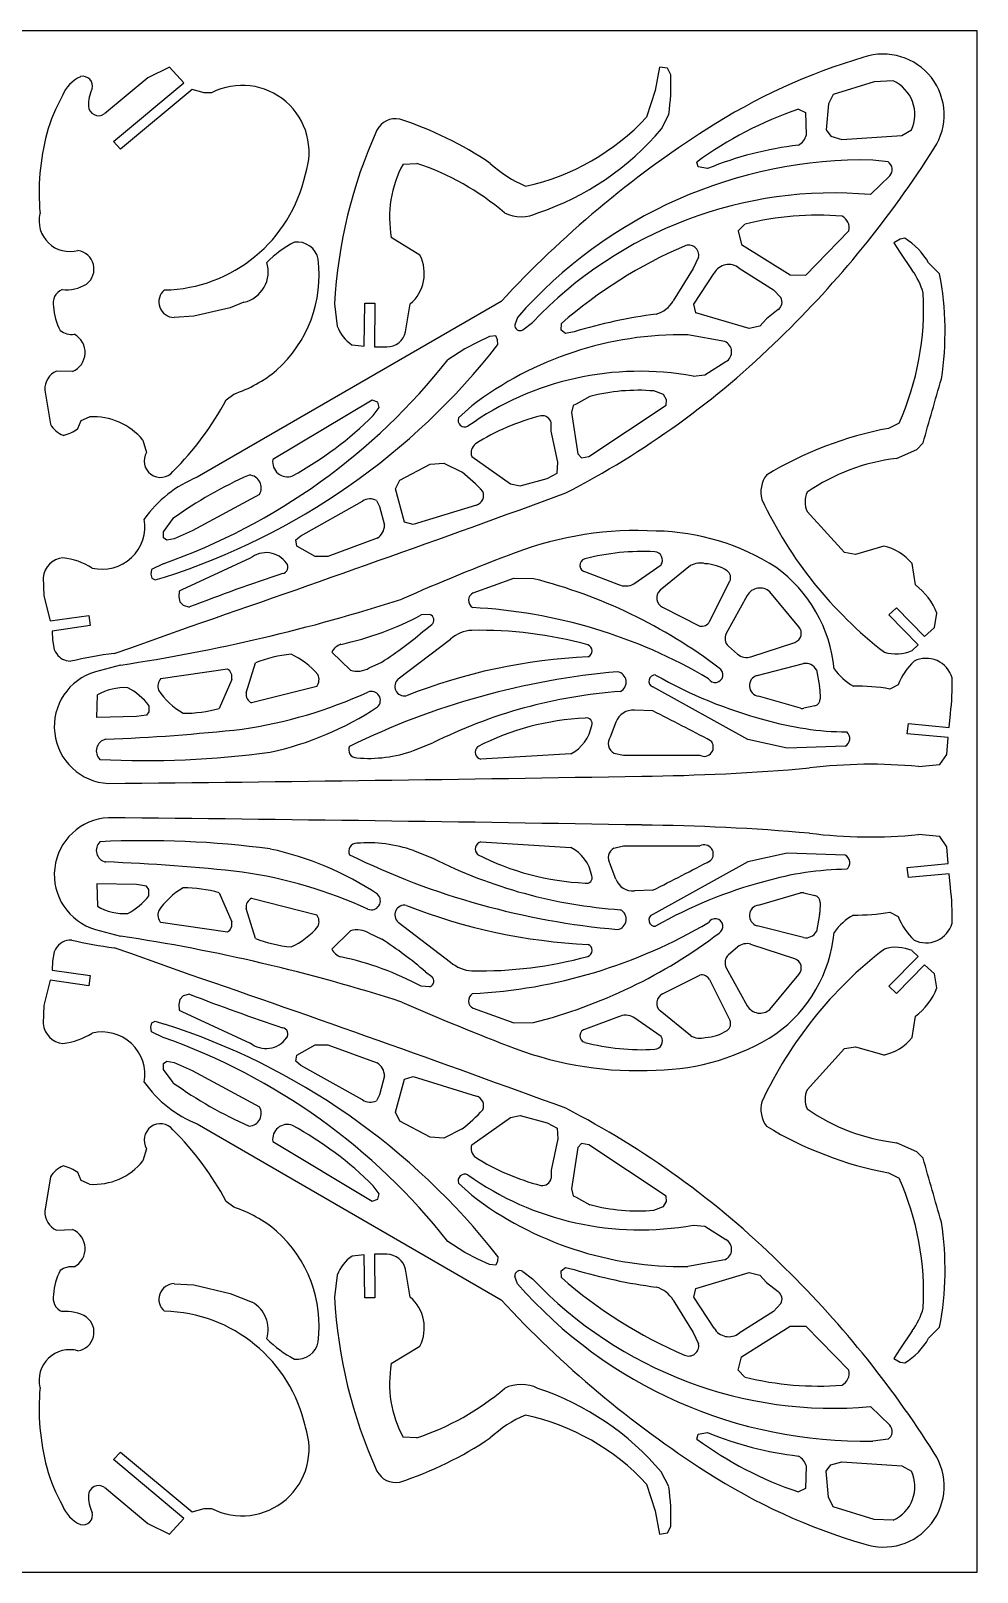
# Model space of a CAD drawing. Header units: millimetres. Extents: x -340 to 29, y 422 to 722.
# Drawn here: x -155.2 to 29, y 422.1 to 722.1 of the extents above; entities that cross this region are included whole.
import ezdxf

# ---------------------------------------------------------------- set-up
doc = ezdxf.new("R2010")
doc.units = ezdxf.units.MM
doc.layers.add('CYAN', color=7, linetype='Continuous')
doc.layers.add('WHITE', color=7, linetype='Continuous')

msp = doc.modelspace()

# ---------------------------------------------------------------- linework, layer by layer
at = {"layer": 'CYAN'}
for p, q in [((29.04, 722.14), (-340.29, 722.14)), ((29.04, 422.14), (29.04, 722.14)), ((-128.24, 715.09), (-132.44, 712.99)), ((-125.41, 712.04), (-128.24, 715.09)), ((-32.79, 715.1), (-33.68, 710.54)), ((-31.27, 714.85), (-32.79, 715.1)), ((-30.64, 713.58), (-31.27, 714.85)), ((-132.44, 712.99), (-140.91, 705.96)), ((-139.12, 700.59), (-125.41, 712.04)), ((9, 712.22), (1, 709.76)), ((-123.83, 710.74), (-137.76, 699.12)), ((-121.45, 710.1), (-123.83, 710.74)), ((-120.01, 710.1), (-121.45, 710.1)), ((-33.68, 710.54), (-35.33, 705.35)), ((-32.41, 703.07), (-31.02, 705.85)), ((-4.39, 706.23), (-4.23, 701.89)), ((-137.76, 699.12), (-139.12, 700.59)), ((2.69, 701), (14.38, 701.77)), ((-82.75, 696.22), (-80.09, 696.35)), ((8.26, 690.27), (12.01, 693.9)), ((-79.46, 678.48), (-85.04, 681.9)), ((-4.33, 674.59), (4.03, 683.21)), ((14.07, 681.59), (12.82, 680.88)), ((14.96, 681.77), (14.07, 681.59)), ((12.82, 680.88), (13.99, 679.06)), ((13.99, 679.06), (16.4, 675.52)), ((-26.29, 675.86), (-30.15, 669.56)), ((-17.32, 675.97), (-10.59, 671.73)), ((21.72, 674.83), (19.58, 676.97)), ((-26.12, 668.97), (-22.16, 674.99)), ((-63.67, 669.46), (-122.83, 635.26)), ((-113.73, 669.3), (-116.44, 668.25)), ((-90.33, 660.75), (-90.21, 669.11)), ((-90.21, 669.11), (-88.21, 669.11)), ((-88.21, 669.11), (-88.33, 660.62)), ((-123.47, 666.58), (-127.29, 666.34)), ((-116.44, 668.25), (-123.47, 666.58)), ((-96.07, 668.98), (-95.56, 664.67)), ((-82.25, 663.53), (-81.36, 668.98)), ((-15.37, 664.19), (-25.74, 667.28)), ((-92.64, 661), (-90.33, 660.75)), ((-88.33, 660.62), (-85.92, 660.62)), ((-20.1, 661.68), (-27.32, 662.98)), ((-24.01, 655.17), (-19.89, 657.77)), ((-147.11, 655.81), (-150.22, 655.93)), ((-152.48, 652.23), (-151.41, 645.56)), ((-117.17, 650.33), (-115.72, 651.44)), ((-88.75, 650.28), (-108.11, 638.68)), ((-46.57, 639.3), (-31.53, 649.28)), ((-146.04, 644.72), (-145.44, 646.27)), ((-145.44, 646.27), (-143.77, 646.99)), ((-49.94, 647.87), (-48.74, 639.84)), ((13.85, 645.78), (11.76, 644.77)), ((-133.4, 642.46), (-132.68, 640.07)), ((-52.6, 638.16), (-53.9, 644.24)), ((-69.37, 639.3), (-61.83, 633.98)), ((13.35, 638.9), (17.27, 640.68)), ((17.27, 640.68), (18.51, 641.93)), ((-83.36, 634.71), (-77.5, 637.8)), ((-59.93, 633.6), (-54.71, 635.01)), ((-110.71, 631.93), (-123.84, 624.83)), ((-82.44, 626.52), (-84.23, 632.98)), ((-68.43, 629.83), (-80.81, 626.03)), ((3.21, 620.59), (-4.09, 628.59)), ((-103.62, 623.05), (-102.64, 623.86)), ((-87.76, 623.37), (-97.37, 619.84)), ((10.86, 621.83), (5.34, 620.23)), ((5.34, 620.23), (3.21, 620.59)), ((17, 614.3), (16.38, 618.45)), ((-152.82, 615.73), (-152.67, 612.2)), ((-152.67, 612.2), (-151.44, 607.28)), ((-5.71, 606.14), (-11.33, 612.95)), ((11.85, 608.47), (13.3, 609.85)), ((13.3, 609.85), (18.77, 604.27)), ((-151.44, 607.28), (-143.9, 608.35)), ((-143.64, 606.37), (-151.04, 605.31)), ((-143.9, 608.35), (-143.64, 606.37)), ((-135.75, 602.05), (-124.21, 606.2)), ((17.54, 602.66), (11.85, 608.47)), ((18.77, 604.27), (20.76, 606.01)), ((20.76, 606.01), (21.21, 608.79)), ((-151.04, 605.31), (-150.98, 603.59)), ((-150.98, 603.59), (-150.67, 601.74)), ((-150.67, 601.74), (-150.39, 601.22)), ((-138.98, 600.97), (-135.75, 602.05)), ((-96.64, 601.24), (-92.98, 597.68)), ((16.4, 601.52), (17.54, 602.66)), ((-147.93, 599.5), (-147.44, 599.43)), ((-137.75, 598.7), (-142.62, 597.39)), ((-129.89, 596.07), (-116.95, 597.95)), ((-113.29, 593.3), (-111.45, 599.14)), ((-13.82, 596.67), (-4.76, 598.98)), ((-116.11, 595.89), (-118.55, 590.26)), ((-99.56, 594.55), (-112.23, 591.34)), ((-15.6, 584.21), (-34.11, 594.46)), ((13.65, 594.87), (12.06, 594.03)), ((-142.35, 588.49), (-142.26, 592.89)), ((23.59, 586.56), (23.83, 589.22)), ((15.43, 585.32), (15.68, 587.3)), ((23.4, 584.57), (15.43, 585.32)), ((15.68, 587.3), (23.59, 586.56)), ((23.12, 581.29), (23.4, 584.57)), ((-50.11, 581.43), (-67.59, 580.37)), ((17.59, 578.95), (21.8, 579.33)), ((21.8, 579.33), (23.12, 581.29)), ((-67.59, 564.27), (-50.11, 563.2)), ((21.8, 565.31), (17.59, 565.69)), ((23.12, 563.35), (21.8, 565.31)), ((23.4, 560.07), (23.12, 563.35)), ((-15.6, 560.42), (-34.11, 550.18)), ((15.43, 559.32), (23.4, 560.07)), ((15.68, 557.33), (15.43, 559.32)), ((23.59, 558.08), (15.68, 557.33)), ((23.83, 555.42), (23.59, 558.08)), ((-142.35, 556.15), (-142.26, 551.75)), ((-118.55, 554.37), (-116.11, 548.75)), ((-112.23, 553.3), (-99.56, 550.09)), ((-111.45, 545.5), (-113.29, 551.34)), ((12.06, 550.61), (13.65, 549.76)), ((-142.62, 547.25), (-137.75, 545.94)), ((-116.95, 546.69), (-129.89, 548.57)), ((-96.64, 543.4), (-92.98, 546.96)), ((-4.76, 545.66), (-13.82, 547.97)), ((-150.39, 543.42), (-150.67, 542.9)), ((-135.75, 542.59), (-138.98, 543.67)), ((17.54, 541.98), (16.4, 543.11)), ((-150.98, 541.05), (-151.04, 539.33)), ((-150.67, 542.9), (-150.98, 541.05)), ((-124.21, 538.44), (-135.75, 542.59)), ((11.85, 536.17), (17.54, 541.98)), ((18.77, 540.37), (13.3, 534.79)), ((20.76, 538.63), (18.77, 540.37)), ((-151.44, 537.36), (-152.67, 532.44)), ((-143.9, 536.29), (-151.44, 537.36)), ((-151.04, 539.33), (-143.64, 538.27)), ((-143.64, 538.27), (-143.9, 536.29)), ((-11.33, 531.69), (-5.71, 538.5)), ((21.21, 535.85), (20.76, 538.63)), ((13.3, 534.79), (11.85, 536.17)), ((-152.67, 532.44), (-152.82, 528.91)), ((16.38, 526.19), (17, 530.34)), ((-97.37, 524.79), (-87.76, 521.27)), ((-4.09, 516.05), (3.21, 524.05)), ((3.21, 524.05), (5.34, 524.41)), ((5.34, 524.41), (10.86, 522.81)), ((-123.84, 519.8), (-110.71, 512.71)), ((-102.64, 520.78), (-103.62, 521.59)), ((-84.23, 511.66), (-82.44, 518.12)), ((-80.81, 518.61), (-68.43, 514.81)), ((-69.37, 505.34), (-61.83, 510.66)), ((-59.93, 511.04), (-54.71, 509.63)), ((-122.83, 509.38), (-63.67, 475.18)), ((-77.5, 506.83), (-83.36, 509.93)), ((-132.68, 504.57), (-133.4, 502.18)), ((-108.11, 505.96), (-88.75, 494.36)), ((-52.6, 506.48), (-53.9, 500.4)), ((-48.74, 504.8), (-49.94, 496.77)), ((-31.53, 495.35), (-46.57, 505.34)), ((17.27, 503.96), (13.35, 505.73)), ((18.51, 502.71), (17.27, 503.96)), ((-151.41, 499.08), (-152.48, 492.41)), ((-145.44, 498.37), (-146.04, 499.92)), ((-143.77, 497.65), (-145.44, 498.37)), ((11.76, 499.87), (13.85, 498.86)), ((-115.72, 493.2), (-117.17, 494.31)), ((-24.01, 489.47), (-19.89, 486.87)), ((-150.22, 488.71), (-147.11, 488.83)), ((-90.33, 483.89), (-92.64, 483.64)), ((-90.21, 475.53), (-90.33, 483.89)), ((-85.92, 484.02), (-88.33, 484.02)), ((-88.33, 484.02), (-88.21, 475.53)), ((-81.36, 475.66), (-82.25, 481.11)), ((-20.1, 482.96), (-27.32, 481.66)), ((-25.74, 477.35), (-15.37, 480.45)), ((-127.29, 478.29), (-123.47, 478.06)), ((-123.47, 478.06), (-116.44, 476.39)), ((-95.56, 479.97), (-96.07, 475.66)), ((-116.44, 476.39), (-112.14, 474.72)), ((-88.21, 475.53), (-90.21, 475.53)), ((-30.15, 475.08), (-26.29, 468.78)), ((-22.16, 469.65), (-26.12, 475.67)), ((-10.59, 472.91), (-17.32, 468.67)), ((-4.33, 470.05), (4.03, 461.43)), ((16.4, 469.11), (13.99, 465.58)), ((19.58, 467.67), (21.72, 469.81)), ((-85.04, 462.73), (-79.46, 466.16)), ((13.99, 465.58), (12.82, 463.76)), ((12.82, 463.76), (14.07, 463.05)), ((14.07, 463.05), (14.96, 462.87)), ((8.26, 454.37), (12.01, 450.74)), ((-80.09, 448.29), (-82.75, 448.42)), ((-139.12, 444.05), (-137.76, 445.52)), ((-125.41, 432.6), (-139.12, 444.05)), ((-137.76, 445.52), (-123.83, 433.9)), ((-31.02, 438.79), (-32.41, 441.57)), ((-4.23, 442.75), (-4.39, 438.41)), ((2.69, 443.64), (14.38, 442.87)), ((-140.91, 438.68), (-132.44, 431.65)), ((-35.33, 439.29), (-33.68, 434.1)), ((-128.24, 429.55), (-125.41, 432.6)), ((-123.83, 433.9), (-121.45, 434.54)), ((-121.45, 434.54), (-120.01, 434.54)), ((-33.68, 434.1), (-32.79, 429.53)), ((9, 432.41), (1, 434.87)), ((-132.44, 431.65), (-128.24, 429.55)), ((-32.79, 429.53), (-31.27, 429.79)), ((-31.27, 429.79), (-30.64, 431.06)), ((-340.29, 422.14), (29.04, 422.14))]:
    msp.add_line(p, q, dxfattribs=at)
for centre, radius, start, end in [((10.77, 705.78), 11.84, 326.9009, 108.6095), ((40.22, 603.8), 117.97, 106.3587, 122.762), ((-142.84, 707.2), 6.61, 114.3833, 159.3939), ((-145.09, 711.41), 1.88, 342.5132, 104.5791), ((-114.08, 698.5), 13.03, 340.9265, 117.1113), ((-69.44, 711.62), 38.85, 351.4644, 2.8981), ((9.78, 705.88), 7.12, 334.8292, 65.9034), ((-121.11, 693.47), 32.21, 150.0893, 164.3846), ((-136.99, 707.75), 7.03, 153.8364, 181.957), ((-142.03, 707.61), 1.99, 182.8941, 304.0077), ((-84.17, 700.93), 4.11, 79.0418, 152.7442), ((-68.4, 736), 45.09, 282.1472, 317.1786), ((17.76, 637.49), 73.27, 108.7151, 126.2533), ((-107.57, 690.55), 46.04, 165.4169, 184.9613), ((-3.28, 664.3), 92.91, 155.5079, 177.1112), ((-105.81, 636.76), 71.8, 56.0936, 71.7986), ((87.41, 529.79), 205.75, 122.6601, 137.2486), ((-73.65, 737.92), 54, 288.5171, 319.7968), ((1.83, 633.81), 66.51, 96.5422, 112.3369), ((-149.86, 807.32), 201.87, 314.0659, 327.6557), ((-7.57, 702.85), 3.48, 301.6626, 344.0735), ((-63.46, 685.81), 21.92, 151.6335, 190.2529), ((-96.01, 648.03), 50.87, 49.5078, 71.7684), ((-49.44, 714.04), 24.07, 227.3109, 246.8269), ((7.13, 607.13), 89.88, 88.9663, 138.7794), ((10.82, 695.14), 1.71, 314.0364, 59.6583), ((-129.79, 700.4), 28.7, 271.1853, 347.6006), ((1.05, 609.9), 80.69, 84.8709, 136.5597), ((-147.65, 685.15), 5.96, 166.2746, 285.641), ((-59.74, 693.21), 7.25, 243.5246, 296.4754), ((-1.92, 627.69), 58.58, 85.4482, 104.0733), ((1.55, 683.82), 2.56, 346.2213, 62.5271), ((-93.72, 661.47), 22.03, 117.5486, 134.9223), ((-103.38, 676.84), 4.21, 11.4346, 97.252), ((8.33, 670.75), 12.85, 28.9038, 58.9781), ((-146.59, 675.78), 3.67, 307.1052, 81.4784), ((-86.44, 674.94), 7.83, 310.4648, 26.9032), ((8.71, 595.47), 92.38, 113.3987, 131.0206), ((-27.14, 678.46), 1.97, 348.8374, 114.989), ((-115.13, 675.27), 6.13, 283.2382, 17.1407), ((-123.97, 674.65), 24.9, 311.8211, 6.9733), ((-19.33, 673.46), 3.21, 51.2719, 151.5833), ((4.63, 667.07), 14.49, 16.1483, 35.6882), ((-148.32, 679.28), 7.54, 263.7455, 301.5987), ((-36.9, 663.58), 59.69, 351.1299, 10.8626), ((-147.99, 669.12), 2.9, 113.3619, 193.4696), ((-127.25, 669.38), 3.04, 129.9303, 269.2489), ((-34.93, 672.34), 5.53, 285.3867, 329.8035), ((-10.74, 669.35), 1.78, 304.7304, 29.0682), ((-37.04, 668.31), 55.66, 336.12, 2.8726), ((-139.12, 669.24), 11.72, 183.8727, 207.6539), ((-19.36, 562.19), 105.76, 97.6611, 106.5139), ((-147.25, 666.81), 3.76, 233.2217, 277.5484), ((-148.69, 659.53), 4.04, 292.915, 61.45), ((-88.74, 667.09), 7.24, 199.5326, 237.3488), ((-86, 664.49), 3.88, 271.1676, 345.6324), ((-60, 664.77), 0.975, 169.3459, 305.2311), ((-170.3, 743.92), 134.55, 287.8005, 321.993), ((-28.51, 595.79), 67.2, 88.9884, 127.4515), ((-129.82, 784.95), 171.87, 297.2791, 314.451), ((-20.94, 659.67), 2.17, 298.9996, 67.3641), ((-170.19, 733.82), 122.39, 289.4463, 321.8021), ((-148.76, 652.49), 3.73, 112.9929, 183.9563), ((-123.61, 675.45), 25.27, 288.2048, 310.0083), ((-36.59, 597.97), 57.91, 79.7038, 125.3971), ((-75736.99, 22306.93), 78792.56, 344.0402201, 344.0496363), ((-37.03, 615.9), 36.28, 85.085, 104.8918), ((-170.48, 679.16), 60.61, 315.1021, 331.5947), ((-146.9, 648.29), 5.27, 211.195, 247.6429), ((-142.98, 634.66), 12.36, 39.1459, 93.6921), ((-137.95, 696.97), 70.06, 298.7441, 314.8426), ((-70.73, 646.32), 1.29, 157.951, 297.5328), ((-44.6, 603.31), 45.35, 104.4362, 122.0515), ((-55.66, 645.44), 1.8, 12.0025, 97.8633), ((-150.75, 651.22), 8.03, 283.3023, 305.9226), ((24.91, 574.83), 71.16, 100.6425, 121.2437), ((-129.99, 638.4), 3.17, 148.1569, 320.2994), ((-67.24, 640.01), 2.25, 129.4833, 198.2732), ((-105.27, 638.23), 2.88, 171.046, 290.5761), ((-94.18, 607.21), 36.98, 43.1126, 51.6905), ((17.69, 601.01), 38.14, 96.5249, 124.8169), ((-114.3, 613.88), 23.01, 111.7375, 144.9161), ((-79.58, 560.28), 82.35, 113.709, 125.622), ((-112.81, 633.21), 2.46, 328.4951, 87.1159), ((-7.42, 632.37), 5.66, 144.1941, 194.6386), ((-1419.92, 4367.49), 3978.21, 289.00813, 290.12635), ((-89.14, 628.25), 2.78, 64.1299, 122.7322), ((-69.1, 631.77), 2.05, 289.0773, 20.6091), ((60.4, 665.31), 80.95, 205.1263, 232.3613), ((0.36, 630.46), 4.82, 157.221, 202.779), ((-141.34, 625.68), 8.33, 256.5021, 9.881), ((-89.5, 626), 3.15, 303.5219, 358.5496), ((-37.16, 557.33), 67.55, 86.8581, 110.5933), ((-34.24, 580.2), 44.59, 57.3128, 88.9938), ((8.89, 612.43), 9.61, 38.838, 78.1864), ((-148.59, 615.34), 4.25, 95.1802, 174.7823), ((-150.41, 606.4), 13.25, 57.491, 83.8097), ((-109.42, 615.68), 4.9, 35.4402, 128.802), ((-106.41, 617.75), 1.25, 280.0856, 38.4361), ((109.42, 172.44), 479.41, 110.8119, 113.6652), ((-47.04, 618.11), 1.3, 104.8815, 263.1099), ((-36.2, 576.42), 44.38, 86.8316, 104.582), ((-33.84, 619.13), 1.6, 326.2964, 86.8727), ((-24.92, 614.92), 3.64, 73.9297, 120.3173), ((-24.36, 609.65), 8.78, 57.52, 87.0679), ((12.35, 257.86), 377.74, 108.2899, 111.2128), ((-82.28, 517.51), 101.13, 52.8434, 75.7211), ((-20.57, 615.74), 1.61, 334.5094, 55.1753), ((-26.19, 595.39), 27.49, 5.3661, 54.3327), ((-68.37, 611.27), 1.63, 115.3573, 237.4814), ((-39.43, 617.34), 3.25, 245.1572, 299.4238), ((-31.39, 611.76), 1.98, 130.605, 245.6749), ((-13.25, 610.89), 2.81, 47.0809, 151.3306), ((9.07, 603.9), 13.09, 21.9501, 52.672), ((-188.87, 939.9), 345.01, 278.5203, 287.8674), ((-74.44, 509.45), 100.58, 59.4205, 87.0394), ((-107.78, 662.43), 61.08, 282.2136, 297.8934), ((-77.9, 607.45), 1.16, 310.7297, 70.8589), ((-24.61, 607.96), 1.72, 257.4972, 332.689), ((-7.05, 604.88), 1.85, 288.1444, 43.241), ((-129.8, 665.62), 79.01, 302.8899, 310.6145), ((-68.94, 598.55), 6.92, 93.4538, 131.0164), ((-67.88, 525.14), 80.33, 74.7634, 91.0547), ((-18.06, 603.87), 2, 151.0675, 229.0489), ((-147.46, 602.8), 3.33, 208.3207, 261.8697), ((-128.25, 517.87), 83.79, 97.3585, 103.2412), ((-102.22, 576.04), 24.88, 95.3933, 111.7839), ((-110.42, 587.67), 14.39, 39.5714, 65.9364), ((-93.88, 599.77), 3.13, 108.2257, 151.9331), ((-41.74, 490.74), 109.67, 92.5789, 111.5954), ((-47.22, 601.45), 1.27, 295.3375, 69.242), ((-15.85, 602.83), 2.67, 229.0489, 288.3045), ((13.25, 608.75), 7.88, 253.1063, 293.5468), ((19.08, 594.73), 5.28, 15.9937, 116.2443), ((-139.56, 586.73), 11.09, 106.0588, 267.1647), ((-117.88, 596.36), 1.83, 344.8669, 59.6678), ((-28.04, 449.8), 148.16, 95.0039, 116.0777), ((-91.69, 602.07), 4.58, 253.5554, 301.0482), ((-41.36, 595.38), 2.06, 297.7397, 78.9209), ((-21.98, 596.82), 1.51, 211.1231, 58.8396), ((-4.32, 596.69), 2.33, 28.3234, 100.7828), ((11, 605.11), 12.14, 216.0413, 240.0157), ((26.62, 589.47), 14.05, 134.6612, 157.3862), ((-136.9, 583.45), 10.86, 87.1477, 119.6191), ((-142.28, 583.05), 12.71, 37.7211, 62.195), ((-128.28, 594.56), 2.21, 136.8858, 199.5616), ((-101.32, 595.88), 2.21, 322.8858, 25.5616), ((-82.46, 594.57), 1.89, 131.2788, 280.5606), ((-33.67, 595.57), 1.2, 85.5696, 248.439), ((10.41, 673.8), 88.71, 240.2715, 255.1444), ((-13.25, 594.69), 2.06, 106.2508, 262.17), ((-4.93, 593.9), 3.33, 2.1235, 10.6335), ((5.71, 559), 35.6, 79.7301, 91.2501), ((-19.91, 594.69), 44.08, 352.8776, 1.9484), ((-118.37, 601.78), 14.39, 213.5714, 239.9364), ((-126.69, 674.2), 88.86, 278.176, 294.6768), ((-111.48, 593.01), 1.83, 170.8669, 245.6678), ((-88.92, 591.82), 1.76, 313.5181, 112.1771), ((-33.67, 497.34), 96.45, 94.0005, 116.6646), ((-2.86, 592.09), 1.33, 283.125, 2.1235), ((-125.31, 614.2), 24.88, 269.3933, 285.7839), ((-121.68, 641.97), 61.63, 282.2398, 303.4463), ((-45.05, 537.69), 50.72, 92.5083, 117.2139), ((-46.97, 587.37), 1.04, 335.7169, 106.6799), ((-37.98, 586.33), 3.59, 84.9556, 159.3598), ((-355.62, -47.74), 714, 62.22184, 63.23807), ((4.3, 645.19), 59.51, 253.7693, 269.3872), ((-5.02, 591.58), 1.33, 253.919, 283.125), ((-154.46, 952), 367.99, 272.1481, 276.3049), ((-53.56, 588.27), 7.66, 296.8093, 350.0087), ((2.58, 584.41), 1.67, 295.7515, 49.6817), ((-140.15, 581.99), 2.33, 102.7904, 225.3023), ((-91.77, 582.19), 1.56, 153.623, 270.4239), ((-89.51, 607.13), 26.59, 265.1402, 289.339), ((-67.24, 581.76), 1.44, 133.9133, 256.1591), ((-40.58, 583.45), 2.21, 145.9225, 239.6032), ((-24.11, 582.71), 1.78, 242.4228, 45.3438), ((-132.95, 764.01), 183.89, 267.2438, 277.6056), ((8.29, 481.19), 98.2, 84.5675, 96.9521), ((-289.19, 15328.29), 14753.39, 270.578997, 270.982316), ((-40.7, 1001.46), 424.41, 270.5992, 275.0154), ((-139.56, 557.91), 11.09, 92.8353, 253.9412), ((-289.19, -14183.65), 14753.39, 89.017684, 89.421003), ((-40.7, 143.18), 424.41, 84.9846, 89.4008), ((-140.15, 562.64), 2.33, 134.6977, 257.2096), ((-132.95, 380.63), 183.89, 82.3944, 92.7562), ((-91.77, 562.45), 1.56, 89.5761, 206.377), ((-89.51, 537.51), 26.59, 70.661, 94.8598), ((-67.24, 562.88), 1.44, 103.8409, 226.0867), ((8.29, 663.45), 98.2, 263.0479, 275.4325), ((-121.68, 502.67), 61.63, 56.5537, 77.7602), ((-28.04, 694.84), 148.16, 243.9223, 264.9961), ((-33.67, 647.29), 96.45, 243.3354, 265.9995), ((-45.05, 606.94), 50.72, 242.7861, 267.4917), ((-53.56, 556.37), 7.66, 9.9913, 63.1907), ((-40.58, 561.18), 2.21, 120.3968, 214.0775), ((-24.11, 561.92), 1.78, 314.6562, 117.5772), ((2.58, 560.22), 1.67, 310.3183, 64.2485), ((-154.46, 192.64), 367.99, 83.6951, 87.8519), ((-126.69, 470.44), 88.86, 65.3232, 81.824), ((-355.62, 1192.38), 714, 296.76193, 297.77816), ((4.3, 499.44), 59.51, 90.6128, 106.2307), ((-118.37, 542.86), 14.39, 120.0636, 146.4286), ((-125.31, 530.44), 24.88, 74.2161, 90.6067), ((-46.97, 557.27), 1.04, 253.3201, 24.2831), ((-37.98, 558.31), 3.59, 200.6402, 275.0444), ((10.41, 470.84), 88.71, 104.8556, 119.7285), ((-19.91, 549.95), 44.08, 358.0516, 7.1224), ((-142.28, 561.59), 12.71, 297.805, 322.2789), ((-111.48, 551.63), 1.83, 114.3322, 189.1331), ((-88.92, 552.82), 1.76, 247.8229, 46.4819), ((-5.02, 553.06), 1.33, 76.875, 106.081), ((-2.86, 552.55), 1.33, 357.8765, 76.875), ((-136.9, 561.19), 10.86, 240.3809, 272.8523), ((-128.28, 550.08), 2.21, 160.4384, 223.1142), ((-101.32, 548.76), 2.21, 334.4384, 37.1142), ((-82.46, 550.07), 1.89, 79.4394, 228.7212), ((-41.74, 653.9), 109.67, 248.4046, 267.4211), ((-41.36, 549.26), 2.06, 281.0791, 62.2603), ((-33.67, 549.06), 1.2, 111.561, 274.4304), ((-21.98, 547.82), 1.51, 301.1604, 148.8769), ((-13.25, 549.95), 2.06, 97.83, 253.7492), ((-4.93, 550.74), 3.33, 349.3665, 357.8765), ((11, 539.53), 12.14, 119.9843, 143.9587), ((5.71, 585.64), 35.6, 268.7499, 280.2699), ((26.62, 555.17), 14.05, 202.6138, 225.3388), ((-117.88, 548.28), 1.83, 300.3322, 15.1331), ((-110.42, 556.97), 14.39, 294.0636, 320.4286), ((-91.69, 542.57), 4.58, 58.9518, 106.4446), ((-74.44, 635.19), 100.58, 272.9606, 300.5795), ((-82.28, 627.13), 101.13, 284.2789, 307.1566), ((-26.19, 549.24), 27.49, 305.6673, 354.6339), ((-4.32, 547.95), 2.33, 259.2172, 331.6766), ((19.08, 549.91), 5.28, 243.7557, 344.0063), ((-147.46, 541.83), 3.33, 86.5971, 151.6793), ((-128.25, 626.77), 83.79, 256.8854, 262.6415), ((-188.87, 204.74), 345.01, 72.1326, 81.4797), ((-102.22, 568.6), 24.88, 248.2161, 264.6067), ((-93.88, 544.87), 3.13, 208.0669, 251.7743), ((-129.8, 479.02), 79.01, 49.3855, 57.1101), ((-47.22, 543.19), 1.27, 290.758, 64.6625), ((-15.85, 541.81), 2.67, 71.6955, 130.9511), ((60.4, 479.33), 80.95, 127.6387, 154.8737), ((13.25, 535.89), 7.88, 66.4532, 106.8937), ((-107.78, 482.21), 61.08, 62.1066, 77.7864), ((-68.94, 546.09), 6.92, 228.9836, 266.5462), ((-67.88, 619.5), 80.33, 268.9453, 285.2366), ((-18.06, 540.77), 2, 130.9511, 208.9325), ((-7.05, 539.76), 1.85, 316.759, 71.8556), ((-1419.92, -3222.85), 3978.21, 69.87365, 70.99187), ((-77.9, 537.19), 1.16, 289.1411, 49.2703), ((-24.61, 536.68), 1.72, 27.311, 102.5028), ((12.35, 886.78), 377.74, 248.7872, 251.7101), ((-68.37, 533.37), 1.63, 122.5186, 244.6427), ((-31.39, 532.88), 1.98, 114.3251, 229.395), ((9.07, 540.74), 13.09, 307.328, 338.0499), ((109.42, 972.2), 479.41, 246.3348, 249.1881), ((-13.25, 533.75), 2.81, 208.6694, 312.9191), ((-148.59, 529.29), 4.25, 185.2177, 264.8198), ((-170.3, 400.72), 134.55, 38.007, 72.1995), ((-106.41, 526.89), 1.25, 321.5639, 79.9144), ((-39.43, 527.29), 3.25, 60.5762, 114.8428), ((-20.57, 528.9), 1.61, 304.8247, 25.4906), ((-150.41, 538.24), 13.25, 276.1903, 302.509), ((-141.34, 518.96), 8.33, 350.119, 103.4979), ((-170.19, 410.82), 122.39, 38.1979, 70.5537), ((-109.42, 528.96), 4.9, 231.198, 324.5598), ((-47.04, 526.53), 1.3, 96.8901, 255.1185), ((-36.2, 568.22), 44.38, 255.418, 273.1684), ((-33.84, 525.51), 1.6, 273.1273, 33.7036), ((-34.24, 564.44), 44.59, 271.0062, 302.6872), ((-24.92, 529.72), 3.64, 239.6827, 286.0703), ((-24.36, 534.99), 8.78, 272.9321, 302.48), ((8.89, 532.21), 9.61, 281.8136, 321.162), ((-37.16, 587.31), 67.55, 249.4067, 273.1419), ((-89.5, 518.64), 3.15, 1.4504, 56.4781), ((-114.3, 530.76), 23.01, 215.0839, 248.2625), ((-79.58, 584.36), 82.35, 234.378, 246.291), ((0.36, 514.18), 4.82, 157.221, 202.779), ((-89.14, 516.39), 2.78, 237.2678, 295.8701), ((-69.1, 512.87), 2.05, 339.3909, 70.9227), ((-7.42, 512.27), 5.66, 165.3614, 215.8059), ((-112.81, 511.43), 2.46, 272.8841, 31.5049), ((-94.18, 537.43), 36.98, 308.3095, 316.8874), ((-129.82, 359.68), 171.87, 45.549, 62.7209), ((17.69, 543.63), 38.14, 235.1831, 263.4751), ((-129.99, 506.24), 3.17, 39.7006, 211.8431), ((-170.48, 465.48), 60.61, 28.4053, 44.8979), ((-105.27, 506.41), 2.88, 69.4239, 188.954), ((-137.95, 447.67), 70.06, 45.1574, 61.2559), ((24.91, 569.8), 71.16, 238.7563, 259.3575), ((-67.24, 504.63), 2.25, 161.7268, 230.5167), ((-146.9, 496.35), 5.27, 112.3571, 148.805), ((-150.75, 493.41), 8.03, 54.0774, 76.6977), ((-142.98, 509.98), 12.36, 266.3079, 320.8541), ((-44.6, 541.33), 45.35, 237.9485, 255.5638), ((-75736.99, -21162.29), 78792.56, 15.9503637, 15.9597799), ((-70.73, 498.32), 1.29, 62.4672, 202.049), ((-36.59, 546.67), 57.91, 234.6029, 280.2962), ((-55.66, 499.2), 1.8, 262.1367, 347.9975), ((-37.04, 476.33), 55.66, 357.1274, 23.88), ((-28.51, 548.85), 67.2, 232.5485, 271.0116), ((-148.76, 492.15), 3.73, 176.0437, 247.0071), ((-123.61, 469.19), 25.27, 49.9917, 71.7952), ((-37.03, 528.74), 36.28, 255.1082, 274.915), ((-36.9, 481.06), 59.69, 349.1374, 8.8701), ((-148.69, 485.11), 4.04, 298.55, 67.085), ((-123.97, 469.99), 24.9, 353.0267, 48.1789), ((-20.94, 484.97), 2.17, 292.6359, 61.0004), ((-88.74, 477.55), 7.24, 122.6512, 160.4674), ((-86, 480.15), 3.88, 14.3676, 88.8324), ((-139.12, 475.4), 11.72, 152.3461, 176.1273), ((-147.25, 477.83), 3.76, 82.4516, 126.7783), ((-60, 479.87), 0.975, 54.7689, 190.6541), ((-19.36, 582.44), 105.76, 253.4861, 262.3389), ((-149.86, 337.32), 201.87, 32.3443, 45.9341), ((-127.25, 475.26), 3.04, 90.7511, 230.0697), ((7.13, 537.51), 89.88, 221.2206, 271.0337), ((1.05, 534.74), 80.69, 223.4403, 275.1291), ((8.71, 549.17), 92.38, 228.9794, 246.6013), ((-34.93, 472.3), 5.53, 30.1965, 74.6133), ((-147.99, 475.52), 2.9, 166.5304, 246.6381), ((-115.13, 469.37), 6.13, 342.8593, 60.7693), ((-3.28, 480.34), 92.91, 182.8888, 204.4921), ((-86.44, 469.7), 7.83, 333.0968, 49.5352), ((87.41, 614.85), 205.75, 222.7514, 237.3399), ((-10.74, 475.29), 1.78, 330.9318, 55.2696), ((-148.32, 465.36), 7.54, 58.4013, 96.2545), ((-146.59, 468.85), 3.67, 278.5216, 52.8948), ((-129.79, 444.24), 28.7, 12.3994, 88.8147), ((4.63, 477.57), 14.49, 324.3118, 343.8517), ((-19.33, 471.18), 3.21, 208.4167, 308.7281), ((-147.65, 459.49), 5.96, 74.359, 193.7254), ((-93.72, 483.16), 22.03, 225.0777, 242.4514), ((-103.38, 467.8), 4.21, 262.748, 348.5654), ((-27.14, 466.18), 1.97, 245.011, 11.1626), ((8.33, 473.88), 12.85, 301.0219, 331.0962), ((-63.46, 458.83), 21.92, 169.7471, 208.3665), ((-1.92, 516.95), 58.58, 255.9267, 274.5518), ((1.55, 460.82), 2.56, 297.4729, 13.7787), ((-107.57, 454.09), 46.04, 175.0387, 194.5831), ((-96.01, 496.61), 50.87, 288.2316, 310.4922), ((-59.74, 451.43), 7.25, 63.5246, 116.4754), ((-73.65, 406.72), 54, 40.2032, 71.4829), ((-114.08, 446.14), 13.03, 242.8887, 19.0735), ((-49.44, 430.6), 24.07, 113.1731, 132.6891), ((-68.4, 408.64), 45.09, 42.8214, 77.8528), ((10.82, 449.5), 1.71, 300.3417, 45.9636), ((-105.81, 507.88), 71.8, 288.2014, 303.9064), ((17.76, 507.15), 73.27, 233.7467, 251.2849), ((1.83, 510.83), 66.51, 247.6631, 263.4578), ((-7.57, 441.79), 3.48, 15.9265, 58.3374), ((10.77, 438.86), 11.84, 251.3905, 33.0991), ((-121.11, 451.17), 32.21, 195.6154, 209.9107), ((-84.17, 443.71), 4.11, 207.2558, 280.9582), ((40.22, 540.83), 117.97, 237.238, 253.6413), ((9.78, 438.76), 7.12, 294.0966, 25.1708), ((-142.03, 437.03), 1.99, 55.9923, 177.1059), ((-69.44, 433.02), 38.85, 357.1019, 8.5356), ((-142.84, 437.43), 6.61, 200.6061, 245.6167), ((-136.99, 436.89), 7.03, 178.043, 206.1636), ((-145.09, 433.23), 1.88, 255.4209, 17.4868)]:
    msp.add_arc(centre, radius, start, end, dxfattribs=at)
at = {"layer": 'WHITE'}
for p, q in [((12.69, 712.38), (9, 712.22)), ((1, 709.76), (0.07, 707.92)), ((-5.75, 706.88), (-4.39, 706.23)), ((0.07, 707.92), (-0.39, 702.85)), ((-0.39, 702.85), (0.53, 701.62)), ((14.38, 701.77), (16.23, 702.85)), ((0.53, 701.62), (2.69, 701)), ((-25.29, 695.65), (-25.56, 696.58)), ((11.68, 696.62), (8.75, 697)), ((-23.45, 695.33), (-25.29, 695.65)), ((-16.17, 684.52), (-17.47, 683.21)), ((-17.47, 683.21), (-16.82, 680.55)), ((-25.21, 678.08), (-26.29, 675.86)), ((-16.82, 680.55), (-7.37, 674.64)), ((-7.37, 674.64), (-4.33, 674.59)), ((-10.59, 671.73), (-9.18, 670.21)), ((-60.47, 666.36), (-60.96, 664.95)), ((-25.74, 667.28), (-26.12, 668.97)), ((-11.95, 666.09), (-13.31, 664.68)), ((-9.72, 667.88), (-11.95, 666.09)), ((-59.44, 663.97), (-57.54, 665.38)), ((-51.98, 663.86), (-51.92, 665.17)), ((-51.11, 663.21), (-51.98, 663.86)), ((-49.42, 663.59), (-51.11, 663.21)), ((-13.31, 664.68), (-15.37, 664.19)), ((-70.69, 660.25), (-74.01, 658.14)), ((-68.2, 661.56), (-70.69, 660.25)), ((-65.92, 662.64), (-68.2, 661.56)), ((-64.67, 662.75), (-65.92, 662.64)), ((-64.34, 661.99), (-64.67, 662.75)), ((-64.29, 661.07), (-64.34, 661.99)), ((-26.24, 654.95), (-24.01, 655.17)), ((-32.02, 651.35), (-33.92, 652.05)), ((-31.42, 650.31), (-32.02, 651.35)), ((-87.69, 649.87), (-88.75, 650.28)), ((-88.55, 647.29), (-87.43, 648.86)), ((-87.43, 648.86), (-87.69, 649.87)), ((-69.38, 649.14), (-71.93, 646.8)), ((-49.61, 649.23), (-49.94, 647.87)), ((-49.01, 649.5), (-49.61, 649.23)), ((-46.35, 650.97), (-49.01, 649.5)), ((-31.53, 649.28), (-31.42, 650.31)), ((-53.9, 644.24), (-53.9, 645.81)), ((-48.74, 639.84), (-48.03, 639.03)), ((-48.03, 639.03), (-46.57, 639.3)), ((-77.5, 637.8), (-74.78, 638.02)), ((-74.78, 638.02), (-71.26, 636.23)), ((-54.71, 635.01), (-52.76, 636.04)), ((-52.76, 636.04), (-52.6, 638.16)), ((-84.23, 632.98), (-83.36, 634.71)), ((-61.83, 633.98), (-59.93, 633.6)), ((-102.64, 623.86), (-90.64, 630.59)), ((-87.92, 630.75), (-87.33, 629.56)), ((-129.37, 624.63), (-127.54, 627.21)), ((-87.33, 629.56), (-86.35, 625.92)), ((-129.37, 623.47), (-129.37, 624.63)), ((-123.84, 624.83), (-127.29, 623.26)), ((-80.81, 626.03), (-82.44, 626.52)), ((-128.71, 623.01), (-129.37, 623.47)), ((-127.29, 623.26), (-128.71, 623.01)), ((-103.4, 621.85), (-103.62, 623.05)), ((-99.87, 619.84), (-103.4, 621.85)), ((-129.44, 618.41), (-131.72, 617.33)), ((-112.49, 619.5), (-125.85, 613.37)), ((-97.37, 619.84), (-99.87, 619.84)), ((-37.84, 614.51), (-32.5, 618.24)), ((-26.76, 618.07), (-32.68, 613.27)), ((-131.72, 617.33), (-131.83, 616.41)), ((-131.83, 616.41), (-131.67, 615.59)), ((-131.67, 615.59), (-131.02, 615.27)), ((-131.02, 615.27), (-129.17, 615.81)), ((-69.07, 612.74), (-61.18, 615.6)), ((-61.18, 615.6), (-57.34, 615.52)), ((-47.2, 616.82), (-40.8, 614.39)), ((-23.08, 607.17), (-19.11, 615.05)), ((-126.34, 613.1), (-126.39, 612.01)), ((-126.39, 612.01), (-126.23, 611.03)), ((-125.85, 613.37), (-126.34, 613.1)), ((-15.72, 612.24), (-19.81, 604.83)), ((-126.23, 611.03), (-125.58, 610.33)), ((-125.58, 610.33), (-124.33, 610)), ((-32.21, 609.95), (-24.98, 606.28)), ((-77.52, 608.54), (-79.2, 608.45)), ((-78.36, 605.64), (-77.14, 606.58)), ((-83.7, 595.99), (-73.49, 603.77)), ((-15.01, 600.3), (-6.48, 603.12)), ((-19.37, 602.36), (-17.6, 600.82)), ((-89.33, 598.15), (-86.89, 599.27)), ((-2.27, 597.8), (-1.65, 594.52)), ((-1.6, 594.02), (-1.53, 592.13)), ((-5.39, 590.3), (-13.53, 592.64)), ((-134.67, 588.67), (-142.35, 588.49)), ((-132.7, 588.95), (-134.67, 588.67)), ((-132.23, 589.61), (-132.7, 588.95)), ((-132.23, 590.83), (-132.23, 589.61)), ((-34.11, 589.78), (-37.67, 589.9)), ((-2.56, 590.79), (-4.72, 590.28)), ((-41.34, 587.59), (-42.41, 584.69)), ((-80.7, 582.04), (-76.95, 583.54)), ((-7.95, 582.55), (-15.6, 584.21)), ((3.31, 582.91), (-7.95, 582.55)), ((-41.7, 581.55), (-39.8, 581.14)), ((-39.8, 581.14), (-24.93, 581.14)), ((-80.7, 562.6), (-76.95, 561.1)), ((-41.7, 563.09), (-39.8, 563.5)), ((-39.8, 563.5), (-24.93, 563.5)), ((-7.95, 562.09), (-15.6, 560.42)), ((3.31, 561.73), (-7.95, 562.09)), ((-41.34, 557.05), (-42.41, 559.95)), ((-134.67, 555.97), (-142.35, 556.15)), ((-132.7, 555.69), (-134.67, 555.97)), ((-132.23, 555.03), (-132.7, 555.69)), ((-132.23, 553.81), (-132.23, 555.03)), ((-34.11, 554.86), (-37.67, 554.74)), ((-13.53, 551.99), (-5.39, 554.34)), ((-4.72, 554.36), (-2.56, 553.85)), ((-1.53, 552.5), (-1.6, 550.61)), ((-1.65, 550.12), (-2.27, 546.84)), ((-89.33, 546.49), (-86.89, 545.37)), ((-83.7, 548.65), (-73.49, 540.87)), ((-17.6, 543.82), (-19.37, 542.28)), ((-6.48, 541.51), (-15.01, 544.34)), ((-78.36, 539), (-77.14, 538.06)), ((-32.21, 534.68), (-24.98, 538.36)), ((-23.08, 537.47), (-19.11, 529.59)), ((-19.81, 539.8), (-15.72, 532.4)), ((-125.58, 534.31), (-126.23, 533.6)), ((-124.33, 534.64), (-125.58, 534.31)), ((-77.52, 536.09), (-79.2, 536.19)), ((-126.23, 533.6), (-126.39, 532.63)), ((-126.39, 532.63), (-126.34, 531.54)), ((-126.34, 531.54), (-125.85, 531.27)), ((-125.85, 531.27), (-112.49, 525.14)), ((-69.07, 531.9), (-61.18, 529.04)), ((-26.76, 526.57), (-32.68, 531.37)), ((-131.83, 528.23), (-131.67, 529.05)), ((-131.72, 527.31), (-131.83, 528.23)), ((-131.67, 529.05), (-131.02, 529.37)), ((-131.02, 529.37), (-129.17, 528.83)), ((-61.18, 529.04), (-57.34, 529.12)), ((-40.8, 530.24), (-47.2, 527.82)), ((-32.5, 526.4), (-37.84, 530.13)), ((-129.44, 526.23), (-131.72, 527.31)), ((-103.62, 521.59), (-103.4, 522.79)), ((-103.4, 522.79), (-99.87, 524.79)), ((-99.87, 524.79), (-97.37, 524.79)), ((-129.37, 521.17), (-128.71, 521.63)), ((-129.37, 520.01), (-129.37, 521.17)), ((-127.54, 517.42), (-129.37, 520.01)), ((-128.71, 521.63), (-127.29, 521.37)), ((-127.29, 521.37), (-123.84, 519.8)), ((-90.64, 514.05), (-102.64, 520.78)), ((-86.35, 518.72), (-87.33, 515.08)), ((-82.44, 518.12), (-80.81, 518.61)), ((-87.33, 515.08), (-87.92, 513.89)), ((-83.36, 509.93), (-84.23, 511.66)), ((-61.83, 510.66), (-59.93, 511.04)), ((-71.26, 508.41), (-74.78, 506.62)), ((-54.71, 509.63), (-52.76, 508.59)), ((-52.76, 508.59), (-52.6, 506.48)), ((-74.78, 506.62), (-77.5, 506.83)), ((-48.03, 505.61), (-48.74, 504.8)), ((-46.57, 505.34), (-48.03, 505.61)), ((-53.9, 500.4), (-53.9, 498.83)), ((-87.43, 495.78), (-88.55, 497.35)), ((-87.69, 494.76), (-87.43, 495.78)), ((-69.38, 495.5), (-71.93, 497.84)), ((-49.94, 496.77), (-49.61, 495.41)), ((-49.61, 495.41), (-49.01, 495.14)), ((-49.01, 495.14), (-46.35, 493.67)), ((-31.42, 494.32), (-31.53, 495.35)), ((-88.75, 494.36), (-87.69, 494.76)), ((-33.92, 492.59), (-32.02, 493.29)), ((-32.02, 493.29), (-31.42, 494.32)), ((-26.24, 489.69), (-24.01, 489.47)), ((-70.69, 484.39), (-74.01, 486.5)), ((-68.2, 483.08), (-70.69, 484.39)), ((-65.92, 482), (-68.2, 483.08)), ((-64.29, 483.57), (-64.34, 482.65)), ((-64.67, 481.89), (-65.92, 482)), ((-64.34, 482.65), (-64.67, 481.89)), ((-59.44, 480.67), (-57.54, 479.26)), ((-51.98, 480.78), (-51.11, 481.43)), ((-51.92, 479.47), (-51.98, 480.78)), ((-51.11, 481.43), (-49.42, 481.05)), ((-15.37, 480.45), (-13.31, 479.96)), ((-60.47, 478.28), (-60.96, 479.69)), ((-26.12, 475.67), (-25.74, 477.35)), ((-13.31, 479.96), (-11.95, 478.55)), ((-11.95, 478.55), (-9.72, 476.76)), ((-9.18, 474.42), (-10.59, 472.91)), ((-26.29, 468.78), (-25.21, 466.56)), ((-16.82, 464.08), (-7.37, 470)), ((-7.37, 470), (-4.33, 470.05)), ((-17.47, 461.43), (-16.82, 464.08)), ((-16.17, 460.12), (-17.47, 461.43)), ((-25.56, 448.06), (-25.29, 448.99)), ((-25.29, 448.99), (-23.45, 449.31)), ((11.68, 448.02), (8.75, 447.64)), ((-0.39, 441.79), (0.53, 443.02)), ((0.07, 436.72), (-0.39, 441.79)), ((0.53, 443.02), (2.69, 443.64)), ((14.38, 442.87), (16.23, 441.79)), ((-4.39, 438.41), (-5.75, 437.75)), ((1, 434.87), (0.07, 436.72)), ((12.69, 432.26), (9, 432.41))]:
    msp.add_line(p, q, dxfattribs=at)

doc.saveas('drawing.dxf')
